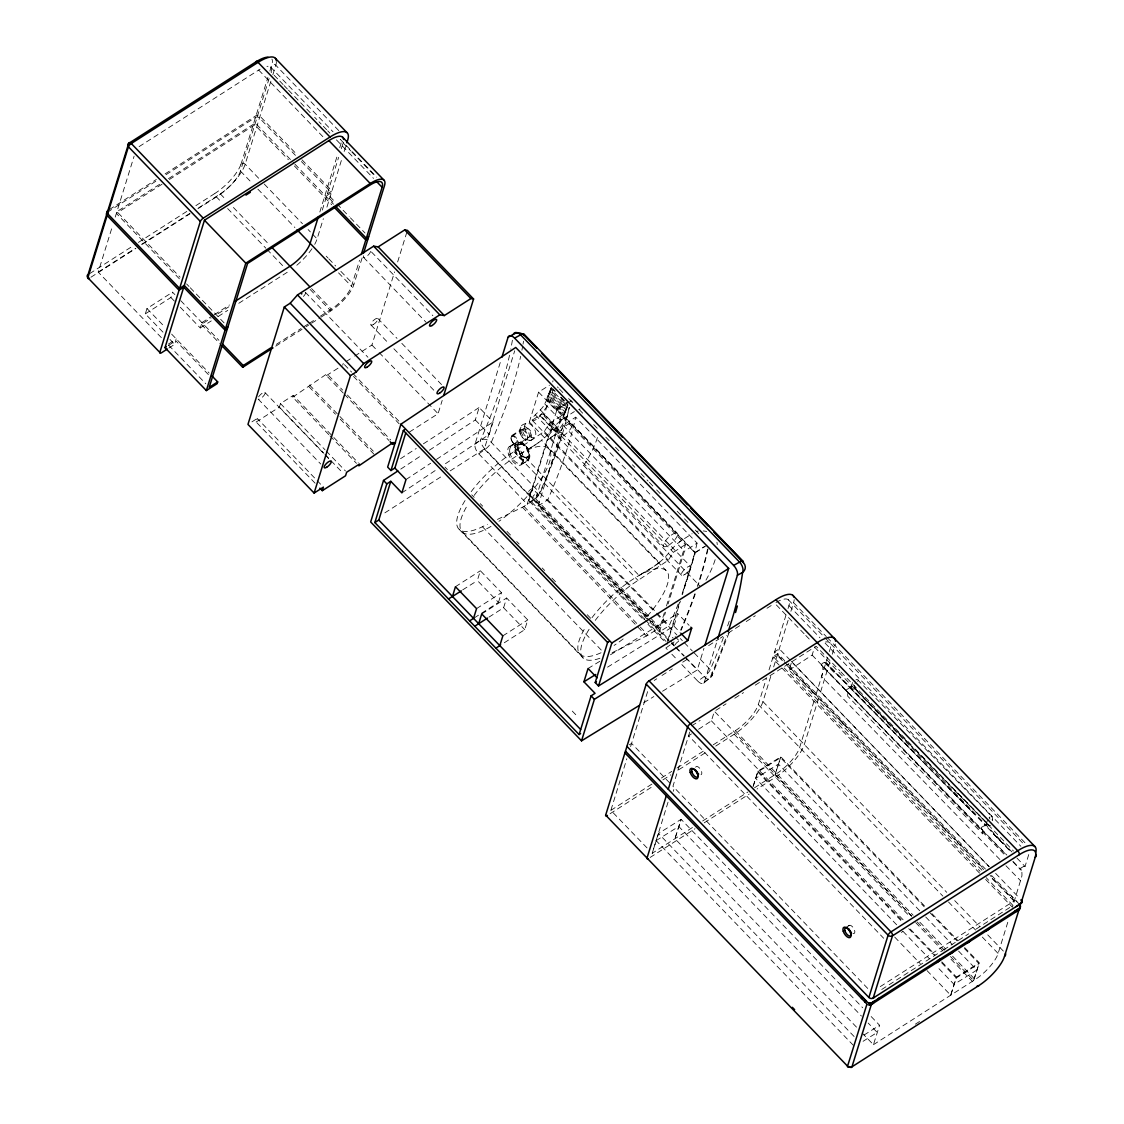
<?xml version="1.0" encoding="UTF-8"?>
<svg xmlns="http://www.w3.org/2000/svg" width="1124" height="1124" viewBox="0 0 1124 1124"><rect width="100%" height="100%" fill="white"/><g stroke="black" fill="none" stroke-linecap="round" stroke-linejoin="round"><path stroke-width="0.75" stroke-dasharray="5 3.75" d="M988.418 824.749L855.533 689.307A3.723 1.812 57.4 0 1 854.254 685.289M523.025 344.169L523.531 341.204M553.008 380.671L552.755 381.949M521.915 350.182L522.505 347.133M570.444 401.661L570.416 400.847M855.547 689.251L888.747 722.873M553.05 389.663L550.662 399.821A9.47 3.147 -43.9 0 1 549.664 402.083A58.181 19.319 -43.9 0 1 540.363 415.402A6.322 2.093 -43.9 0 1 532.959 420.741A6.322 2.093 -43.9 0 1 535.263 414.826L540.293 409.895A9.47 3.147 -43.9 0 0 544.733 403.839L547.964 397.727L546.924 398.332L695.391 552.615L682.451 594.456M551.42 388.412L545.014 413.07M569.18 407.633L567.016 416.793A9.47 3.147 -43.9 0 1 566.018 419.055A58.181 19.319 -43.9 0 1 556.717 432.375L540.363 415.402M525.372 445.666L521.986 443.474A8.739 4.918 59.9 0 0 519.934 443.306L517.883 445.146L517.672 448.883A8.739 4.918 59.9 0 0 518.614 451.82L521.283 455.796L524.627 458.072A8.739 4.918 59.9 0 0 526.692 458.241L528.73 456.4L528.94 452.663A8.739 4.918 59.9 0 0 528.013 449.726C526.004 442.814 516.857 439.175 511.645 446.116M544.859 413.618L544.522 414.714M544.367 415.276L544.114 416.091L561.761 434.412A7.896 2.627 -43.9 0 0 557.321 433.709L539.675 415.388L529.348 422.006L546.995 440.327L527.24 504.156L478.796 453.871A7.938 3.864 57.4 0 1 475.031 444.05L500.84 360.607M985.65 879.432L1012.429 907.237L1021.786 876.411A32.076 10.65 -43.9 0 0 1021.969 874.908L1021.871 871.887A19.586 6.505 -43.9 0 0 1021.084 869.751M161.35 337.622L98.21 272.106L112.597 225.657M115.238 217.101L134.107 156.166M162.952 332.142L145.333 313.863L146.991 308.524L172.548 292.17L174.894 294.6M145.333 313.863L170.904 297.495L172.548 292.17M168.951 347.99L174.684 344.323L175.794 340.769L208.628 374.84M240.943 164.455L267.891 77.416M269.872 71.037L271.839 64.672A28.62 9.498 -43.9 0 0 271.924 59.08M198.709 207.771L220.332 193.918A22.115 7.348 -43.9 0 0 240.452 171.059L269.128 78.455M270.87 81.195L245.158 164.23A31.584 10.481 -43.9 0 1 216.412 196.897L197.922 208.727M272.837 74.816L275.787 65.262A31.584 10.481 -43.9 0 0 276.406 62.27M180.29 307.245L200.255 327.955L201.351 324.4L210.989 318.233M319.834 212L324.443 197.136M324.991 195.351L337.706 154.255M339.743 147.68L340.769 144.392A22.115 7.348 -43.9 0 0 340.221 139.278L363.333 163.261M315.085 483.179L256.146 422.006L257.255 418.451L322.209 485.863M322.293 210.09L338.619 157.346M341.303 148.677L343.087 142.903A25.276 8.388 -43.9 0 0 343.41 141.666M314.692 244.358A31.584 10.481 -43.9 0 0 317.094 238.892L323.361 218.674M326.929 207.111L341.471 160.142M344.155 151.473L345.953 145.698M256.146 422.006L279.384 407.127L280.494 403.572L293.266 395.395L358.233 462.807M328.812 434.623L292.718 397.165L293.266 395.395M292.718 397.165L326.972 373.814L342.609 390.056M320.34 316.181L331.355 309.128A22.115 7.348 -43.9 0 0 351.475 286.269L359.525 260.276M321.169 317.08L330.807 310.912A25.276 8.388 -43.9 0 0 353.793 284.779L362.743 255.893M343.256 393.077L326.424 375.599L326.972 373.814M342.694 365.188L343.242 363.403M354.706 356.069L371.918 345.054L394.552 271.91M397.643 261.934L406.902 232.008M409.389 432.066L438.079 413.702L442.196 400.411M429.41 450.19L475.297 419.94L479.147 407.492L493.085 421.95L489.235 434.398L444.106 464.605M450.218 470.872L484.318 448.982L514.708 350.786M498.466 602.408L501.473 592.671L480.355 570.753L477.349 580.49L498.466 602.408L473.555 618.355M529.348 422.006L538.593 392.136L549.439 385.195M538.593 392.136L556.24 410.457L556.773 408.743L567.62 401.802M644.459 619.057L529.179 499.435L556.998 409.586L569.362 401.661M666.448 605.991L685.457 544.55L561.41 415.824L535.333 500.096L647.213 616.205M488.954 617.132L503.608 607.747L506.629 598.01L527.746 619.928L524.739 629.665L499.815 645.626M678.137 604.052A663.553 220.318 -43.9 0 1 669.159 625.717L659.437 631.941L538.073 505.997L563.054 425.279L575.727 417.173L697.091 543.117L684.418 551.224L668.106 603.939M664.382 612.636L659.381 628.822L652.075 621.249M659.437 631.941L665.548 612.173M647.045 847.918L610.852 810.362L626.841 758.728M630.606 746.561L647.958 690.501M667.6 640.877L679.444 602.605M682.015 594.287L694.885 552.699L704.509 546.531M666.897 644.67L680.371 601.143M607.536 667.164L673.908 626.054L677.758 613.606L689.082 625.351M662.556 691.232L697.273 669.974L703.961 648.337M697.807 681.172A7.938 3.864 57.4 0 0 704.341 682.015L716.761 642.001M692.44 827.517L652.215 853.285L668.373 801.075M689.729 732.061L672.939 786.308L867.77 988.488M673.248 791.338L673.796 789.568M856.502 1027.139L674.948 838.729L681.116 819.312L862.67 1007.736M698.58 729.251L711.422 720.863L714.386 711.295L911.733 916.102M713.262 744.805L735.307 730.698A25.276 8.388 -43.9 0 0 758.307 704.565L766.343 678.573M769.027 669.904L786.252 614.266M788.05 608.491L788.936 605.597A25.276 8.388 -43.9 0 0 774.745 603.279L804.896 634.568M715.721 746.083L734.211 734.253A31.584 10.481 -43.9 0 0 762.943 701.601L770.994 675.594M773.677 666.925L789.118 617.062M790.903 611.287L793.586 602.619A31.584 10.481 -43.9 0 0 794.204 599.64M753.08 786.519L758.026 771.092L780.815 756.803L925.164 906.604M981.954 870.257L789.118 670.129L791.689 661.811L989.036 866.618M911.606 916.172L775.153 774.562L780.815 756.803M789.118 670.129L812.132 655.095L814.591 647.143L816.094 646.188L839.783 670.761M813.959 701.264L799.656 747.488A25.276 8.388 -43.9 0 1 776.656 773.607L753.684 788.317M815.982 694.73L827.447 657.695M829.343 651.569L830.285 648.506A25.276 8.388 -43.9 0 0 822.628 642.802M818.609 698.285L804.292 744.51A31.584 10.481 -43.9 0 1 775.56 777.162L757.07 789.006M820.632 691.752L830.467 659.985M832.252 654.196L834.935 645.527A31.584 10.481 -43.9 0 0 835.329 643.996M852.54 682.507L850.826 688.043L849.758 688.099M824.847 662.359L825.915 662.303L984.863 824.847L988.937 824.876L855.252 688.843L854.043 686.778L855.42 682.254M862.15 1032.998L873.418 1044.702L879.586 1025.285L868.304 1013.581M987.476 820.183L985.762 825.733L1011.951 852.905M992.464 820.548L992.548 820.267A1.574 1.279 17.2 0 0 991.944 819.86M927.047 970.63L950.721 995.218L956.496 977.065L979.285 962.776L963.507 946.394M950.497 956.538L973.637 980.549L979.285 962.776M873.418 1044.702L975.126 979.58A25.276 8.388 -43.9 0 0 998.126 953.461L1007.961 921.68M1023.781 866.562L1025.046 866.492L1028.769 854.479A25.276 8.388 -43.9 0 0 1029.078 853.256M652.215 853.285L658.481 833.502L681.116 819.312L674.948 838.729M753.249 786.097L757.745 771.977L780.534 757.688L924.223 906.801M775.153 774.562L780.534 757.688M950.721 995.218L956.229 977.964L979.018 963.661L964.406 948.501M973.637 980.549L979.018 963.661M853.383 1045.362L656.121 840.64L658.481 833.502L854.704 1037.129M729.125 632.657L711.885 676.044L703.568 683.266M857.584 681.369L858.272 680.427L991.185 815.869L989.176 817.752M564.318 414.7L563.279 415.304L564.782 413.506L547.866 395.943L548.905 395.353L547.388 397.137L564.318 414.7L561.087 420.812A9.47 3.147 -43.9 0 1 556.647 426.867L551.842 431.574M564.782 413.506L565.26 412.325L548.343 394.763L549.847 392.964L548.821 393.569L565.723 411.131L564.22 412.915L565.26 412.325M565.723 411.131L566.201 409.937L549.285 392.374L550.788 390.59L549.762 391.194L566.665 408.757L565.175 410.541L566.201 409.937M566.665 408.757L567.142 407.562L550.24 390L551.729 388.216L550.718 388.806L567.606 406.382L566.117 408.167L567.142 407.562M546.924 398.332L547.388 397.137M547.866 395.943L548.343 394.763M548.821 393.569L549.285 392.374M549.762 391.194L550.24 390M550.718 388.806L551.125 387.766M567.508 404.668L567.634 405.441M521.41 463.285C531.793 462.61 531.273 448.574 524.599 445.441M529.179 499.435A7.896 2.627 -43.9 0 0 534.195 499.773A7.896 2.627 -43.9 0 0 540.096 493L542.78 486.861A663.933 220.445 -43.9 0 0 569.348 407.309M521.283 455.796L519.766 457.412M988.558 824.44L985.439 825.086M471.195 491.652A61.595 20.457 -43.9 0 1 513.977 451.679L544.269 431.49L549.285 423.579L561.41 415.824M595.242 620.392A61.595 20.457 -43.9 0 1 638.025 580.406L668.316 560.216L673.332 552.32L685.457 544.55M659.858 562L659.184 562.534A39.691 13.179 -43.9 0 1 648.506 569.784L639.092 575.474L521.367 453.281L530.795 447.591A39.691 13.179 -43.9 0 0 541.473 440.369L542.133 439.835M475.016 444.022L480.566 440.032A7.896 5.76 24 0 1 491.286 442.35L539.731 492.621A7.896 2.627 -43.9 0 1 533.605 499.562L527.24 504.156M478.796 453.871L485.161 449.291A7.896 2.627 -43.9 0 0 491.286 442.35L500.433 420.657A667.389 221.597 -43.9 0 0 520.651 356.322M668.246 646.286L665.858 648.014L667.867 650.079M668.654 646.005L670.241 644.853M671.435 643.996L672.222 643.42L674.231 645.485M704.369 682.043L709.904 678.039A654.674 217.368 -43.9 0 0 726.806 635.481M401.886 492.86L436.829 469.467M406.003 479.555L430.675 463.243M436.477 459.393L493.085 421.95M400.734 469.101L422.245 454.925M691.429 733.916L688.576 735.784L883.675 938.259M901.336 932.442L902.769 931.501M400.509 458.718L416.245 448.476M423.397 443.825L479.147 407.492M139.109 146.612L258.675 70.053A22.115 7.348 -43.9 0 1 260.122 69.168M109.379 209.542L156.32 179.503M165.116 173.869L256.061 115.646A2.838 2.29 17.2 0 1 260.009 116.236L297.186 154.803M107.356 212.267L157.234 180.332M166.029 174.698L255.513 117.416A2.838 2.29 17.2 0 1 259.461 118.006L295.443 155.337M159.622 184.322L116.924 211.649L180.065 277.178M168.46 178.66L255.317 123.05L293.757 162.952M162.011 184.21L116.376 213.434L179.517 278.949M169.373 179.503L254.769 124.834L288.404 159.734M89.751 273.582L132.506 246.212M138.393 242.433L188.509 210.343M195.885 205.636L215.049 193.356A2.838 1.377 57.4 0 0 216.412 196.897L220.908 201.561M98.21 272.106L135.105 248.488M141.469 244.414L189.801 213.462M90.96 277.207L135.864 248.46M142.467 244.231L189.998 213.799M168.417 344.07L176.342 338.984M201.898 322.63L212.914 315.577M214.291 314.692L229.437 304.997M168.375 345.518L175.794 340.769M217.873 313.821L228.889 306.782M200.255 327.955L211.27 320.902M218.14 316.504L227.779 310.336M238.794 303.283L288.362 271.558M276.293 344.38L301.063 328.517M303.817 326.761L307.948 324.119M309.325 323.234L314.832 319.708M275.745 346.164L303.269 328.531M306.023 326.775L308.777 325.019M311.531 323.248L319.792 317.966M251.945 421.851L257.255 418.451M346.108 361.577L353.273 356.982M326.424 375.599L339.729 367.084M384.872 512.853L441.704 476.351M525.877 423.537C511.35 426.684 525.512 449.066 534.546 437.391M511.645 435.62L520.721 429.818M511.729 436.351L523.348 428.904C528.575 425.125 534.49 434.019 528.814 437.32L517.195 444.753M556.24 410.457L567.086 403.516M509.228 446.748L516.661 441.985M517.827 445.132L526.889 439.315M546.995 440.327L557.321 433.709M497.426 519.428L522.421 507.247A9.47 3.147 -43.9 0 0 523.981 506.362L535.712 498.845L659.76 627.585L648.028 635.102A9.47 3.147 -43.9 0 1 646.469 635.973L611.47 653.03M538.073 505.997L547.781 499.773A663.553 220.318 -43.9 0 0 575.685 417.201M455.445 586.7L480.355 570.753M462.681 589.875L477.419 580.574M476.562 608.618L501.473 592.671M481.718 613.957L506.629 598.01M502.835 635.875L527.746 619.928M695.391 552.615L707.713 544.718M654.196 680.456L656.781 678.798M661.966 675.482L672.335 668.836M682.704 662.191L689.195 658.046M708.64 645.597L719.009 638.966M720.301 638.137L722.901 636.465M728.085 633.149L741.039 624.846M746.224 621.53L755.3 615.727M766.975 608.253L773.452 604.108M629.271 744.875L631.59 743.4L670.508 783.779M691.653 725.851L700.182 720.4M715.847 710.368L726.062 703.835M734.801 698.229L743.554 692.623M755.23 685.162L811.739 648.984M610.852 810.362L652.341 783.807M661.418 778.005L671.787 771.359M676.971 768.043L704.2 750.607M610.079 813.72L653.648 785.816M662.893 779.901L670.817 774.829M678.741 769.757L706.476 752.012M702.655 820.984L747.867 792.041M650.108 857.471L694.997 828.739M704.242 822.81L749.146 794.078M845.346 927.848L849.056 925.459M880.261 986.619L1014.452 900.717L990.104 875.441M881.75 989.471L942.207 950.764M943.682 949.822L968.748 933.777M976.124 929.056L1012.991 905.452L986.198 877.661M915.358 1024.175L920.64 1020.789M521.002 464.872L527.662 460.615A10.833 6.224 58.9 0 0 524.037 443.952A10.833 6.224 58.9 0 0 514.708 449.361A10.833 6.224 58.9 0 0 527.676 460.629M530.795 447.591A40.169 13.333 -43.9 0 0 541.473 440.369A18.953 6.294 -43.9 0 0 551.308 430.337A20.485 6.8 -43.9 0 1 552.657 428.609A18.813 6.252 -43.9 0 1 561.649 419.898A19.614 6.505 -43.9 0 1 564.782 417.692L573.844 411.904A18.953 6.294 -43.9 0 1 574.406 411.567M659.212 562.506A18.897 6.28 -43.9 0 0 669.019 552.53A20.485 6.8 -43.9 0 1 670.368 550.774A18.813 6.252 -43.9 0 1 679.374 542.063A19.614 6.505 -43.9 0 1 682.493 539.857L691.555 534.069A18.953 6.294 -43.9 0 1 692.117 533.731M656.121 840.64L678.741 826.463L861.434 1016.054M864.033 1035.035L879.586 1025.285M863.077 1041.302L877.212 1032.436L868.192 1023.065M588.063 668.485L600.019 661.179M610.487 654.772L677.758 613.606M643.743 702.739L653.873 696.543M639.092 575.446L648.52 569.77A40.169 13.333 -43.9 0 0 659.184 562.534L541.473 440.355M465.055 500.559A61.595 20.457 -43.9 0 0 482.421 526.735L487.423 524.304M850.671 688.506L974.255 813.959L850.671 688.506L851.177 686.919L853.622 686.75M988.277 824.44L986.268 824.552M852.68 689.054L851.304 688.506M852.793 689.054L855.519 688.97L854.676 685.584A1.574 1.279 17.2 0 1 854.029 686.722M986.071 824.566C983.444 824.201 986.984 826.196 984.413 825.789M824.482 662.373L822.178 663.413L821.335 665.422L1007.259 855.884M849.294 688.113L846.555 689.644L846.681 691.471M984.231 825.803L981.491 827.334L981.617 829.161M1023.514 866.562L1020.775 868.093L1020.901 869.92M999.868 859.495L821.588 676.592L822.754 672.222A30.882 10.256 -43.9 0 0 822.923 670.916L822.838 667.698A19.586 6.505 -43.9 0 0 822.051 665.548M1005.966 865.761L1020.62 880.794M532.762 488.856A3.161 1.054 -43.9 0 1 529.797 492.846A3.161 1.054 -43.9 0 1 528.786 491.286A3.161 1.054 -43.9 0 1 532.762 488.856L537.23 493.492A3.161 1.054 -43.9 0 1 534.336 497.553A3.161 1.054 -43.9 0 1 533.324 496.007A3.161 1.054 -43.9 0 1 537.3 493.577M670.649 641.045L673.964 644.431M993.307 833.601L1011.235 852.161M1011.235 895.842L1013.061 897.739M1015.787 900.563L1017.009 901.827M803.098 682.184L805.683 684.867M810.854 690.234L813.439 692.918M839.993 720.484L847.131 727.874M942.39 826.744L947.251 831.788M956.96 841.862L961.821 846.906M995.808 882.185L990.961 877.141L1010.687 897.626M1010.378 897.303L1016.152 903.289M532.467 420.545L681.636 575.319M338.745 130.595L275.787 65.262A2.838 2.29 17.2 0 0 271.839 64.672M793.586 602.619L826.323 636.591M827.18 637.491L1025.229 843.014M788.317 599.752L823.583 636.353M824.805 637.617L1024.512 844.869M270.547 66.976L333.013 131.789M364.541 164.511L376.709 177.142M343.087 142.903L350.843 150.939M351.7 151.838L375.823 176.875M788.936 605.597L819.944 637.786M825.114 643.139L1020.873 846.288M277.628 78.863L271.095 72.091A22.115 7.348 -43.9 0 0 266.95 66.386M279.806 81.125L283.065 84.511M284.161 85.649L287.421 89.035M288.517 90.159L312.458 115.013M314.636 117.275L316.813 119.537M318.991 121.785L321.169 124.047M323.347 126.31L326.606 129.696M327.702 130.834L329.88 133.096M336.413 139.868L373.505 178.365M805.768 635.453L810.924 640.821M840.907 671.927L913.081 746.842M915.343 749.174L1013.441 850.994M258.675 70.053L323.993 137.831M814.591 647.143L1011.951 851.95M1016.981 858.132L1025.046 866.492M570.514 400.032L572.889 402.504M557.349 386.881L558.375 387.949M559.387 389.002L563.475 393.245M568.589 398.556L574.364 404.556M579.211 409.572L584.044 414.587M593.725 424.633L598.558 429.663M605.822 437.194L610.655 442.21M615.502 447.226L620.336 452.255M632.433 464.802L634.849 467.317M640.905 473.597L648.155 481.128M649.363 482.379L655.418 488.659M656.627 489.909L662.668 496.19M677.182 511.251L683.237 517.532M684.446 518.782L690.501 525.063M695.334 530.078L698.959 533.858M822.276 665.984L1006.865 855.069M812.132 655.095L1004.982 855.224M552.966 388.862L555.326 391.307M561.213 397.404L564.74 401.071M551.182 387.611L555.27 391.854M560.384 397.165L565.007 402.013M567.058 404.134L568.084 405.188M571.807 423.762L677.238 533.197M556.998 409.586L694.885 552.699M546.447 399.526L562.801 416.498M544.733 403.839L561.087 420.812M790.228 660.209L779.283 648.843L774.633 651.822L984.02 869.119M791.436 661.474L989.57 867.082M995.639 873.39L1018.737 897.359M563.054 425.279L684.418 551.224M301.977 159.791L331.959 190.897L327.309 193.876L335.823 202.699M784.692 660.743L777.808 653.592L773.157 656.571L779.241 662.879M788.149 664.326L985.439 869.063M991.509 875.371L1019.707 904.623M301.429 161.561L331.411 192.668L326.761 195.646L334.053 203.219M782.43 660.729L777.26 655.376L772.61 658.341L979.552 873.109M787.601 666.096L983.669 869.583M540.293 409.895L556.647 426.867M543.904 414.278L690.445 566.327M549.285 423.579L673.332 552.32M337.045 203.964L349.199 216.595M350.421 217.845L365.005 232.991M784.102 667.923L980.114 871.339M558.333 437.067L663.764 546.503M294.952 164.188L333.505 204.189M535.263 414.826L551.617 431.799M583.707 465.505L700.238 586.391M294.404 165.973L331.735 204.708M371.51 252.001L432.866 315.675M544.269 431.49L668.316 560.216M548.062 448.069L665.914 570.36M363.572 257.41L426.122 322.321M258.646 178.238L245.158 164.23A2.838 2.29 17.2 0 0 241.21 163.64M264.266 184.069L302.482 223.732M308.102 229.563L310.35 231.895M312.598 234.228L317.094 238.892M762.943 701.601L946.731 892.316M954.712 900.605L979.777 926.612M987.743 934.887L1003.704 951.452M326.227 256.174L327.955 257.972M328.812 258.857L335.711 266.009M340.881 271.376L353.793 284.779M758.307 704.565L942.867 896.109M948.501 901.968L975.576 930.054M982.334 937.079L998.126 953.461M513.977 451.679L638.025 580.406M240.452 171.059L252.436 183.493M257.874 189.141L294.881 227.54M338.549 272.865L351.475 286.269M377.762 318.401L397.011 338.38M401.83 343.368L441.521 384.563M475.297 419.94L489.235 434.398M673.908 626.054L680.006 632.376M547.781 499.773L655.798 611.863M657.006 613.128L669.145 625.717M540.096 493L655.362 612.622M656.444 613.746L676.915 634.99M680.343 638.558L682.338 640.624M684.347 642.703L692.328 650.979M694.323 653.058L710.298 669.637A7.896 5.76 24 0 1 709.904 678.039A7.896 2.936 54.2 0 1 704.172 676.564L686.202 657.919M371.032 325.061L389.073 343.789M393.878 348.777L435.986 392.473M534.195 499.773L649.461 619.394M650.543 620.518L668.864 639.528M533.605 499.562L485.161 449.291A7.896 2.936 54.2 0 1 480.566 440.032M676.226 647.564L684.207 655.854M484.318 448.982L646.159 616.936M647.382 618.2L674.147 645.977M675.369 647.241L683.884 656.079M685.106 657.343L697.273 669.974M931.922 913.615L957.859 940.535M930.307 913.124L957.1 940.914M645.527 620.181L665.998 641.425M529.446 501.304L643.153 619.31M647.986 624.326L664.916 641.902M919.643 910.679L778.398 764.095L755.609 778.384L896.854 924.982M925.726 917.001L952.07 944.329M958.603 951.115L976.868 970.068L954.079 984.371L937.037 966.682M671.857 654.224L677.842 660.448M681.832 664.579L697.807 681.158L704.172 676.564A7.896 2.627 -43.9 0 0 710.298 669.637L719.444 647.944A667.389 221.597 -43.9 0 0 723.814 636.549M371.918 345.054L377.931 351.292M379.125 352.543L438.079 413.702M523.981 506.362L639.163 625.899M640.273 627.052L648.028 635.102M220.332 193.918L224.688 198.442M233.399 207.476L268.229 243.627M311.545 288.573L331.355 309.128M522.421 507.247L646.469 635.973M310.126 289.458L330.807 310.912M735.307 730.698L913.11 915.217M919.868 922.242L945.818 949.162M952.576 956.173L975.126 979.58M917.24 922.031L944.413 950.216M227.652 208.558L265.868 248.221M266.992 249.388L283.852 266.894M734.211 734.253L908.866 915.512M915.709 922.607L943.05 950.988M951.03 959.278L974.958 984.104M305.377 292.324L367.927 357.235M711.422 720.863L903.134 919.811M758.026 771.092L903.499 922.059M910.257 929.084L935.07 954.838M941.842 961.849L956.496 977.065M757.745 771.977L901.434 921.09M908.74 928.677L934.311 955.217M941.617 962.79L956.229 977.964M902.937 931.29L929.267 958.617M444.978 467.064L447.436 469.579M471.729 494.827L474.188 497.342M480.243 503.664L482.702 506.165M506.994 531.427L510.661 535.193M516.717 541.515L519.176 544.03M542.246 568.013L544.704 570.528M551.982 578.115L555.649 581.881M587.234 614.702L592.123 619.731M344.436 364.654L351.657 372.142M352.866 373.393L399.779 422.076M894.704 937.079L920.275 963.619M353.512 376.414L399.217 423.86M482.421 526.735L603.152 652.018M347.414 395.044L390.716 439.99M344.464 394.327L388.974 440.51M462.709 532.355L580.546 654.646M459.294 529.46L583.342 658.2M309.536 384.984L373.294 451.146M308.988 386.754L335.458 414.222M340.263 419.21L373.941 454.166M503.608 607.747L524.739 629.665M186.598 283.95L189.029 286.48M190.251 287.744L207.266 305.405M208.488 306.669L224.294 323.08M330.006 435.873L356.477 463.327M280.494 403.572L325.005 449.769M326.199 451.019L345.447 470.984M180.767 300.698L218.927 340.291M201.351 324.4L219.587 343.34M279.384 407.127L323.895 453.323M325.103 454.574L329.908 459.561M331.116 460.812L343.143 473.288M572.285 711.099L576.415 715.384M264.913 392.459L323.853 453.632M325.061 454.883L329.866 459.871M170.904 297.495L174.417 301.148M258.183 399.118L320.733 464.029M146.991 308.524L164.596 326.803M171.635 334.123L209.176 373.07M169.991 339.448L174.684 344.323M168.74 345.293L205.79 383.734M824.412 662.373L834.977 673.445M1012.879 861.363L1021.309 870.187M1013.103 861.996L1020.508 869.737M675.131 636.606L679.795 641.495M528.083 493.043L532.748 497.932M989.134 817.822L990.005 819.073M982.587 831.128L982.685 833.924L847.749 696.234L847.651 693.438M990.525 825.508A3.723 1.812 57.4 0 1 988.389 825.044M855.94 680.02A3.47 1.686 57.4 0 1 858.329 680.175M991.242 815.771A3.47 1.686 57.4 0 1 992.309 819.958M981.8 828.978A19.586 6.505 -43.9 0 1 982.559 831.156M846.864 691.288A19.586 6.505 -43.9 0 1 847.622 693.466M695.615 767.2A4.735 2.304 57.4 0 1 700.294 768.985A4.735 2.304 57.4 0 1 701.011 774.731M848.62 925.993A4.735 2.304 57.4 0 1 853.833 928.593A4.735 2.304 57.4 0 1 852.961 933.538M597.434 437.489A109.885 36.488 -43.9 0 1 583.735 465.491M578.691 409.417A18.953 6.294 -43.9 0 1 580.11 408.981M561.649 419.884A18.335 6.084 -43.9 0 1 564.782 417.678M716.915 542.218A109.885 36.488 -43.9 0 1 717.267 544.648M715.159 559.654A109.885 36.488 -43.9 0 1 705.83 580.377M703.202 530.949A109.885 36.488 -43.9 0 1 706.631 531.497M696.894 531.413A18.953 6.294 -43.9 0 1 698.243 531.048M679.374 542.063A18.335 6.084 -43.9 0 1 682.507 539.843M675.159 644.853A3.161 1.054 -43.9 0 1 678.081 641.692A3.161 1.054 -43.9 0 1 679.753 642.043M707.53 549.116A663.933 220.445 -43.9 0 1 697.287 586.531M694.815 593.837A663.933 220.445 -43.9 0 1 680.68 629.974M697.035 543.145A663.553 220.318 -43.9 0 1 682.17 593.388M672.307 637.926A3.161 1.054 -43.9 0 1 673.009 637.336M591.997 617.68A60.022 19.923 -43.9 0 1 660.238 568.477A60.022 19.923 -43.9 0 1 643.996 619.802M623.16 638.924A60.022 19.923 -43.9 0 1 614.097 645.429M601.031 652.763A60.022 19.923 -43.9 0 1 586.026 626.349M474.145 495.389A60.022 19.923 -43.9 0 1 548.624 448.588A60.022 19.923 -43.9 0 1 498.944 521.311M491.005 526.397A60.022 19.923 -43.9 0 1 468.174 504.058M551.294 430.352A20.485 6.8 -43.9 0 1 552.643 428.623M528.73 456.4A1.574 1.194 22 0 1 528.645 458.128M515.719 444.725A1.574 1.194 22 0 1 517.883 445.146M729.223 621.165A667.389 221.597 -43.9 0 1 727.34 626.714M512.389 340.207A654.674 217.368 -43.9 0 1 510.788 349.157M509.523 355.254A654.674 217.368 -43.9 0 1 480.552 440.032M707.98 549.074A663.891 220.43 -43.9 0 1 698.201 585.197M695.25 594.006A663.891 220.43 -43.9 0 1 681.06 630.325M674.091 641.902A7.896 2.627 -43.9 0 1 673.15 642.717M561.733 434.44A659.254 218.885 -43.9 0 1 539.745 492.607M539.675 415.388A7.896 2.627 -43.9 0 1 544.114 416.091M599.907 658.257A61.595 20.457 -43.9 0 1 589.102 629.285M370.513 251.411A4.735 1.574 -43.9 0 1 366.115 256.75A4.735 1.574 -43.9 0 1 363.656 255.794M305.236 292.24A4.735 1.574 -43.9 0 1 302.173 297.607M258.604 396.884A4.735 1.574 -43.9 0 1 263.971 392.374A4.735 1.574 -43.9 0 1 263.831 395.62A4.735 1.574 -43.9 0 1 258.492 399.259M311.98 248.727A31.584 10.481 -43.9 0 1 294.966 266.781M240.873 164.497A28.62 9.498 -43.9 0 1 215.049 193.342M851.374 686.272L850.011 687.972L826.154 663.188L849.828 687.368L851.374 686.272M999.686 840.162L993.363 833.629L999.714 840.218M552.067 436.73A6.322 2.093 -43.9 0 0 557.926 428.778A6.322 2.093 -43.9 0 0 549.945 433.738A6.322 2.093 -43.9 0 0 552.067 436.73M684.98 574.364A6.322 2.093 -43.9 0 0 690.6 566.454A6.322 2.093 -43.9 0 0 682.535 571.666A6.322 2.093 -43.9 0 0 684.98 574.364M668.527 545.379A9.47 3.147 -43.9 0 0 677.463 533.436A9.47 3.147 -43.9 0 0 665.52 540.728A9.47 3.147 -43.9 0 0 668.527 545.379M563.096 435.957A9.47 3.147 -43.9 0 0 572.018 424.001A9.47 3.147 -43.9 0 0 560.089 431.293A9.47 3.147 -43.9 0 0 563.096 435.957M511.223 439.203A5.016 2.445 57.4 0 0 516.97 444.879A5.016 2.445 57.4 0 0 515.185 437.573A5.016 2.445 57.4 0 0 511.223 439.203M522.843 431.771A5.016 2.445 57.4 0 0 528.589 437.433A5.016 2.445 57.4 0 0 526.805 430.141A5.016 2.445 57.4 0 0 522.843 431.771M509.79 452.284A9.877 5.564 59.9 0 0 521.157 463.397A9.877 5.564 59.9 0 0 518.642 448.406A9.877 5.564 59.9 0 0 509.79 452.284M515.438 449.01A9.877 5.564 59.9 0 0 526.805 460.137A9.877 5.564 59.9 0 0 524.29 445.146A9.877 5.564 59.9 0 0 515.438 449.01M518.417 449.333A7.222 4.06 59.9 0 0 526.861 457.061A7.222 4.06 59.9 0 0 524.599 445.961A7.222 4.06 59.9 0 0 518.417 449.333M518.22 449.178A7.503 4.229 59.9 0 0 526.973 457.342A7.503 4.229 59.9 0 0 524.753 445.835A7.503 4.229 59.9 0 0 518.22 449.178M520.89 431.265A8.177 3.976 57.4 0 0 530.359 440.074A8.177 3.976 57.4 0 0 526.987 428.005A8.177 3.976 57.4 0 0 520.89 431.265M520.215 433.288A5.662 2.754 57.4 0 0 526.777 439.4A5.662 2.754 57.4 0 0 524.43 431.026A5.662 2.754 57.4 0 0 520.215 433.288M511.083 438.852A5.662 2.754 57.4 0 0 517.574 445.259A5.662 2.754 57.4 0 0 515.551 437.011A5.662 2.754 57.4 0 0 511.083 438.852M524.824 428.82A8.177 4.398 59 0 0 534.364 437.503A8.177 4.398 59 0 0 531.441 425.069A8.177 4.398 59 0 0 524.824 428.82M508.146 452.916A10.804 5.255 57.4 0 0 520.538 465.125A10.804 5.255 57.4 0 0 516.675 449.389A10.804 5.255 57.4 0 0 508.146 452.916M373.407 324.499A4.735 1.574 -43.9 0 0 377.875 318.528A4.735 1.574 -43.9 0 0 371.904 322.167A4.735 1.574 -43.9 0 0 373.407 324.499"/><path stroke-width="1.5" d="M735.546 612.51L737.386 605.991M167.321 349.044L161.589 352.711A3.161 1.054 -43.9 0 1 159.805 352.416L200.353 221.442A3.161 1.054 -43.9 0 1 203.233 218.182L330.006 137.016A31.584 10.481 -43.9 0 1 347.738 139.924L346.838 142.818M211.607 375.599L217.691 381.907L217.143 383.677L206.352 390.576L165.003 347.667L204.456 220.248L328.896 140.584A25.276 8.388 -43.9 0 1 343.579 139.446M206.352 390.576L245.805 263.156L370.246 183.493A25.276 8.388 -43.9 0 1 384.436 185.811L363.642 252.998M222.032 345.855L242.7 367.309L243.248 365.539L270.786 347.906M443.727 395.423L473.583 298.998L470.872 298.562L444.317 315.563L378.156 246.901L373.646 246.17L297.509 294.924L290.203 303.213L284.302 306.993L247.954 424.408L314.116 493.071L323.417 487.113L322.307 490.668L319.904 488.167M318.303 216.946L310.126 243.36A22.115 7.348 -43.9 0 1 290.006 266.219L234.944 301.471M361.31 254.488L382.118 187.301L376.947 181.933M314.116 493.071L350.463 375.655L356.364 371.875L363.67 363.572L439.807 314.832L444.317 315.563M390.168 441.76L392.571 444.261L393.133 442.477L358.879 465.828L359.427 464.057L346.656 472.235L345.546 475.789L322.307 490.668M397.854 470.984L383.523 480.44L370.667 521.972L581.544 740.828L639.401 705.394M705.001 645.007L728.689 568.449L515.747 347.457L400.931 424.184L387.654 467.106L390.955 470.534L394.903 468.034M580.602 733.593L579.113 734.548L374.854 522.562L386.825 483.882L390.787 481.325L401.886 492.86L406.003 479.555L394.875 468.048L405.764 432.951M390.955 470.534L403.361 430.464L404.598 429.677M374.854 522.562L378.802 520.033L390.787 481.325M501.88 357.277L508.076 337.256L510.998 335.64M452.48 596.535L455.445 586.7L476.562 608.618L473.527 618.369L469.593 620.884M478.669 623.722L481.718 613.957L502.835 635.875L499.801 645.64L495.867 648.155M579.113 734.548L591.098 695.854L595.046 693.311L583.918 681.804L588.063 668.485L597.083 677.856M690.824 627.164L691.696 628.063L598.53 685.963L595.228 682.521L607.62 642.45L608.857 641.663M581.544 740.828L594.399 699.297L687.832 640.511L691.696 628.063M598.53 685.963L611.821 643.04L728.689 568.449M849.126 1066.578A3.161 1.054 -43.9 0 1 847.552 1066.156L605.667 815.125L646.202 684.137A3.161 1.054 -43.9 0 1 649.082 680.877L775.855 599.724A31.584 10.481 -43.9 0 1 793.98 597.125M666.279 795.806L647.017 858.034A3.161 1.054 -43.9 0 0 647.972 858.75M668.288 789.287L687.551 727.059A3.161 1.054 -43.9 0 1 690.431 723.786L817.204 642.633A31.584 10.481 -43.9 0 1 835.554 641.214M717.786 638.657L737.414 575.263L742.613 572.397A7.896 6.87 7.7 0 0 743.4 562.702L713.74 531.933M626.939 746.364L868.838 997.409A3.161 2.557 17.2 0 0 873.222 998.056L892.484 935.828A3.161 1.531 57.4 0 0 890.967 931.908L649.082 680.877M850.334 1067.238A3.161 1.531 57.4 0 0 851.95 1066.816L978.723 985.65A28.255 9.385 -43.9 0 0 1004.519 956.299L1018.892 910.033A3.597 2.908 17.2 0 0 1019.384 909.639L1019.468 909.527M1020.227 907.433L1019.918 907.855A3.681 2.979 17.2 0 1 1019.44 908.262L871.901 1002.72L872.926 1002.06M128.712 143.394L256.736 61.384M872.547 1003.732L871.353 1004.491A3.597 2.908 17.2 0 1 870.622 1004.87L870.468 1004.912M245.959 195.098L250.371 192.274M165.003 347.667L166.352 346.81M227.947 326.859L225.615 328.349L184.266 285.44L179.629 288.418L107.679 213.757A2.838 2.29 17.2 0 1 107.918 210.483M368.658 236.785L366.34 238.274L335.935 206.718M227.399 328.644L225.067 330.133L183.718 287.224L179.067 290.189L107.131 215.527A2.838 2.29 17.2 0 1 107.356 212.267M368.11 238.555L365.792 240.044L334.165 207.238M378.156 246.901L404.724 229.9L407.422 230.35L473.583 298.998M217.691 381.907L209.233 387.316L247.575 263.452L369.698 185.263A22.115 7.348 -43.9 0 1 382.118 187.301M242.7 367.309L272.992 347.92M392.571 444.261L395.536 442.364M448.476 598.966L461.304 590.901M474.749 626.237L487.493 618.074M873.222 998.056L1020.915 903.513L1035.218 857.289A3.161 2.557 17.2 0 0 1035.822 854.071M1016.363 911.662L1018.751 910.131M873.362 997.971L874.388 997.311M1015.998 906.661L1018.035 905.354M1019.398 904.483L1020.775 903.612M1019.131 908.459L1017.937 909.218M873.264 1001.835L874.121 1001.287M878.041 998.786L879.066 998.126M937.416 960.781L940.142 959.025M1014.522 911.409L1016.742 909.99M872.716 1003.62L873.573 1003.072M936.854 962.551L939.594 960.809M950.511 953.812L953.236 952.07M966.893 943.331L969.619 941.589M986.001 931.094L988.727 929.351M1016.026 911.873L871.353 1004.491L851.95 1066.816A3.161 2.557 17.2 0 1 847.552 1066.156L866.969 1004.083M595.228 682.521L596.451 681.748M583.946 681.79L595.748 674.47M511.322 335.458L513.261 334.39A7.896 4.679 61 0 1 520.595 334.84A7.896 2.627 -43.9 0 1 524.388 335.43L536.935 348.44M508.09 337.27A7.938 3.864 57.4 0 1 514.637 338.127L520.595 334.84L739.592 562.112A7.896 4.679 61.1 0 1 742.613 572.397A654.674 217.368 -43.9 0 1 728.197 631.407M514.623 338.141L733.635 565.414L739.592 562.112A7.896 2.627 -43.9 0 1 743.4 562.702M870.257 1004.968L870.313 1004.954A3.217 2.599 17.2 0 1 869.4 1005.053L868.178 1004.814M870.482 1003.254L870.636 1003.226A3.274 2.641 17.2 0 0 871.072 1003.128L871.17 1003.086A3.611 2.922 17.2 0 0 871.76 1002.805A3.161 2.557 17.2 0 1 867.363 1002.144L625.478 751.113M870.313 1003.268L870.201 1003.268A2.866 2.318 17.2 0 1 868.936 1003.086M868.894 997.466L888.101 935.182A3.161 1.054 -43.9 0 1 890.967 931.908L1017.74 850.756A31.584 10.481 -43.9 0 1 1035.878 852.118M864.876 1001.92L866.393 1003.493M1035.092 846.723L792.813 595.313M670.269 485.961L743.259 561.705M861.939 996.51L863.611 998.253M864.82 999.503L865.958 1000.683M861.391 998.295L865.03 1002.074M275.408 58.336L346.965 132.618M342.469 137.058L383.818 179.966M524.248 334.418L742.95 561.41M541.501 353.175L622.485 437.222M631.604 446.692L687.495 504.704M690.923 508.259L708.036 526.004M330.006 137.016L258.056 62.354A2.838 1.377 57.4 0 0 255.696 62.031M775.855 599.724L1017.74 850.756A3.161 1.531 57.4 0 1 1019.257 854.676L892.484 935.828A3.161 2.557 17.2 0 1 888.101 935.182L646.202 684.137M328.896 140.584L370.246 183.493M404.724 229.9L470.872 298.562M373.646 246.17L439.807 314.832M297.059 229.802L335.964 270.182M680.877 633.276L687.832 640.511M272.584 248.151L309.817 286.789M297.509 294.924L363.67 363.572M290.203 303.213L356.364 371.875M203.233 218.182L131.283 143.521A2.838 1.377 57.4 0 0 128.937 143.184M204.456 220.248L245.805 263.156M400.931 424.184L611.821 643.04M284.302 306.993L350.463 375.655M403.361 430.464L607.62 642.45M200.353 221.442L128.417 146.78A2.838 2.29 17.2 0 1 128.642 143.507L88.094 274.495A2.838 2.29 17.2 0 0 87.869 277.754L159.805 352.416M383.523 480.44L386.825 483.882M591.098 695.854L594.399 699.297M624.93 752.897L861.686 998.604M222.58 344.084L243.248 365.539M378.774 520.047L580.658 729.518M792.35 1007.315L794.64 1009.689M1019.482 906.815L1019.482 906.815A3.4 2.754 17.2 0 1 1019.693 907.18L1019.721 907.223A2.965 2.389 17.2 0 1 1019.679 909.218M1020.283 905.494L1020.283 905.494A3.203 2.585 17.2 0 0 1020.044 905.031A3.161 2.557 17.2 0 1 1019.44 908.262M1019.243 854.732A28.255 9.385 -43.9 0 1 1035.162 857.331M1005.446 953.531A3.161 2.557 17.2 0 1 1004.589 956.257M607.438 815.406A3.161 1.054 -43.9 0 1 605.667 815.125M978.723 985.65A3.161 1.531 57.4 0 1 977.107 986.071M698.692 774.085A4.735 2.304 57.4 0 1 695.981 770.544M851.388 932.639A4.735 2.304 57.4 0 1 848.859 929.042M733.635 565.4A7.938 3.864 57.4 0 1 737.4 575.249M513.275 334.39A7.896 6.87 7.7 0 1 524.388 335.43M301.499 293.996A4.735 1.574 -43.9 0 1 301.85 293.701M89.442 278.176A3.161 1.054 -43.9 0 1 87.869 277.754L128.417 146.78A3.161 1.054 -43.9 0 1 131.283 143.521L258.056 62.354A31.584 10.481 -43.9 0 1 276.406 60.949M88.22 275.24A2.838 1.377 57.4 0 1 88.234 274.678M256.722 61.441A28.62 9.498 -43.9 0 1 267.962 57.141M1021.196 899.903L1021.168 899.874A3.161 2.557 17.2 0 1 1020.915 903.513A3.26 2.627 17.2 0 0 1021.294 899.903L1021.238 899.945M691.85 771.752A4.735 2.304 57.4 0 0 697.287 777.106A4.735 2.304 57.4 0 0 695.587 770.207A4.735 2.304 57.4 0 0 691.85 771.752M690.22 772.441A5.999 2.922 57.4 0 0 697.203 778.665A5.999 2.922 57.4 0 0 694.491 769.729A5.999 2.922 57.4 0 0 690.22 772.441M844.869 930.546A4.735 2.304 57.4 0 0 850.292 935.899A4.735 2.304 57.4 0 0 848.606 929A4.735 2.304 57.4 0 0 844.869 930.546M843.239 931.234A5.999 2.922 57.4 0 0 850.222 937.458A5.999 2.922 57.4 0 0 847.51 928.522A5.999 2.922 57.4 0 0 843.239 931.234M432.108 325.51A4.735 1.574 -43.9 0 0 436.576 319.539A4.735 1.574 -43.9 0 0 430.604 323.178A4.735 1.574 -43.9 0 0 432.108 325.51M367.183 367.084A4.735 1.574 -43.9 0 0 371.651 361.113A4.735 1.574 -43.9 0 0 365.679 364.752A4.735 1.574 -43.9 0 0 367.183 367.084M326.719 467.219A4.735 1.574 -43.9 0 0 331.187 461.233A4.735 1.574 -43.9 0 0 325.215 464.886A4.735 1.574 -43.9 0 0 326.719 467.219M439.568 393.161A4.735 1.574 -43.9 0 0 444.036 387.19A4.735 1.574 -43.9 0 0 438.065 390.829A4.735 1.574 -43.9 0 0 439.568 393.161"/></g></svg>
